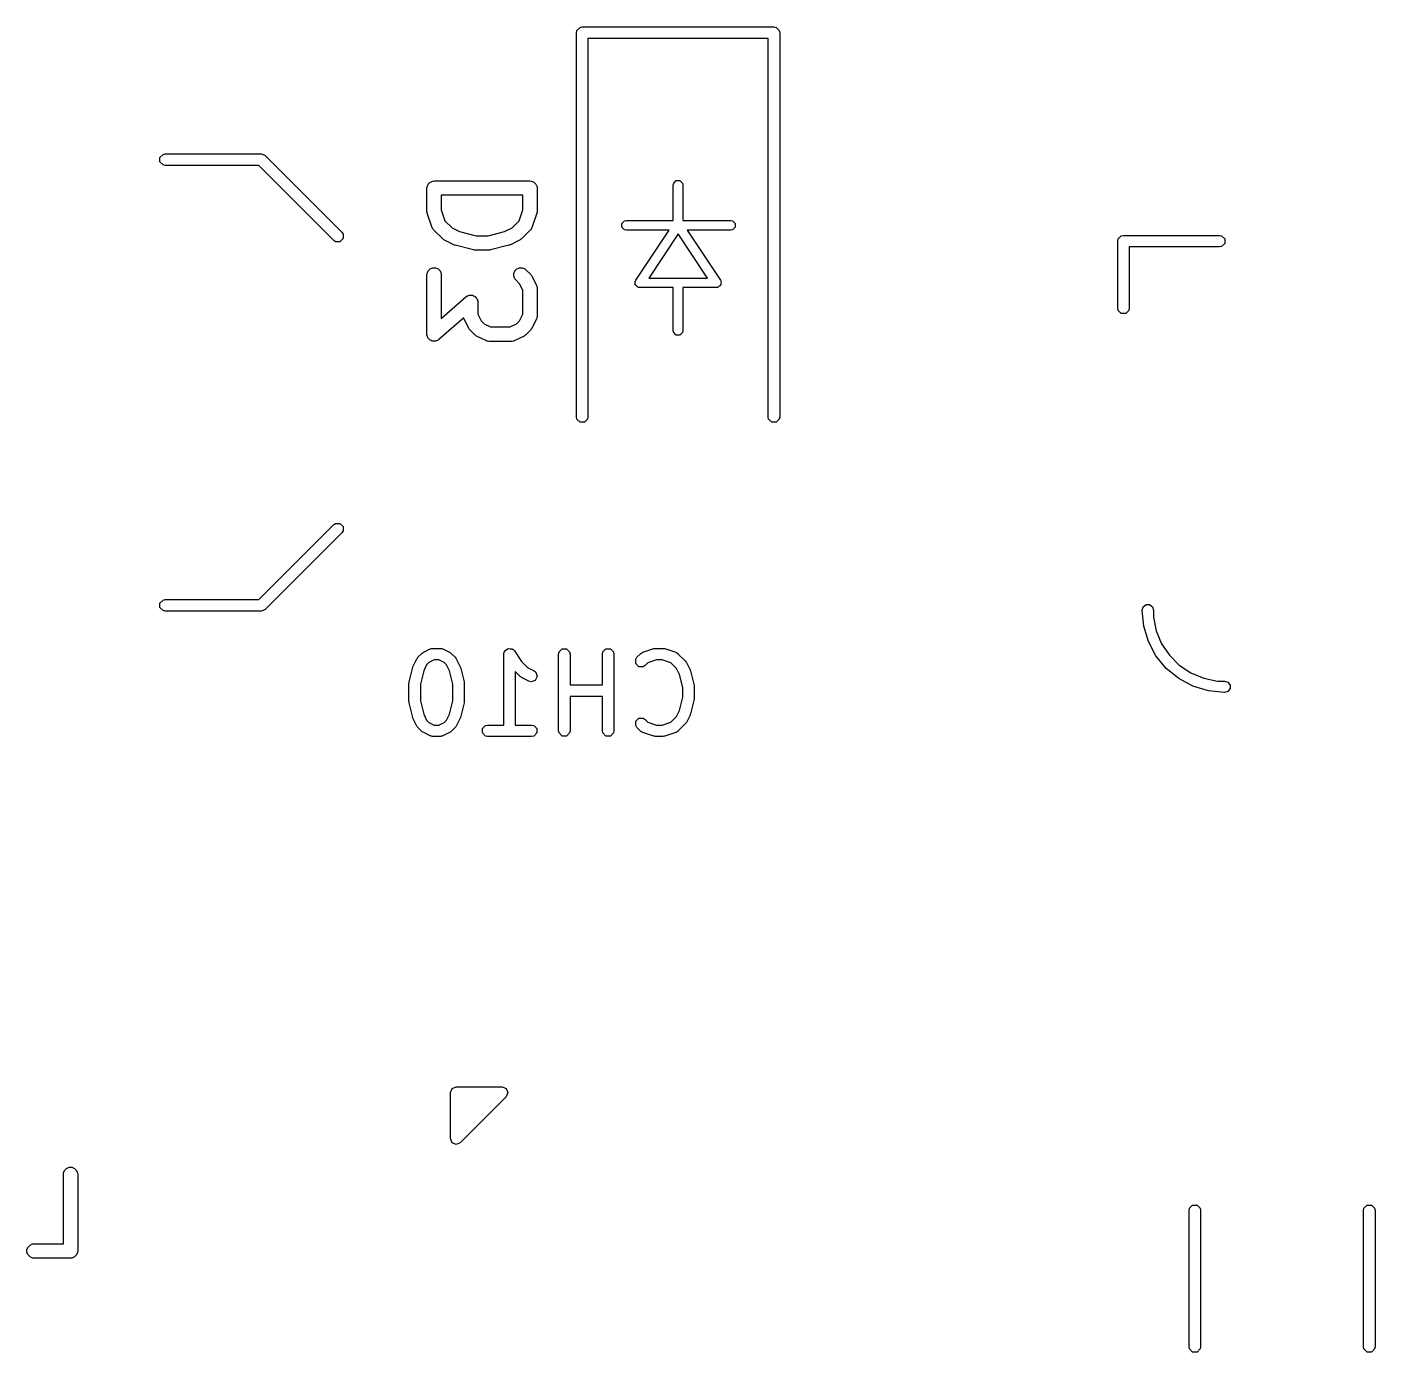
# Model space of a CAD drawing. Extents: x 104 to 228, y -134 to -58.
# Drawn here: x 166.59 to 180.65, y -82.77 to -68.94 of the extents above; entities that cross this region are included whole.
import ezdxf

# ---------------------------------------------------------------- set-up
doc = ezdxf.new("R2010")
doc.units = 0
doc.layers.add('BLACK', color=7, linetype='CONTINUOUS')

msp = doc.modelspace()

# ---------------------------------------------------------------- linework, layer by layer
at = {"layer": 'BLACK', "linetype": 'CONTINUOUS'}
for p, q in [((172.32, -69), (172.324567, -68.977039)), ((172.32, -73.01), (172.32, -69)), ((172.324567, -68.977039), (172.357039, -68.944567)), ((172.357039, -68.944567), (172.38, -68.94)), ((172.38, -68.94), (174.38, -68.94)), ((174.38, -68.94), (174.402961, -68.944567)), ((174.402961, -68.944567), (174.435433, -68.977039)), ((174.435433, -68.977039), (174.44, -69)), ((174.44, -69), (174.44, -73.01)), ((174.32, -69.06), (172.44, -69.06)), ((172.44, -69.06), (172.44, -73.01)), ((174.32, -73.01), (174.32, -69.06)), ((167.974567, -70.302039), (168.007039, -70.269567)), ((167.974567, -70.347961), (167.974567, -70.302039)), ((168.007039, -70.269567), (168.03, -70.265)), ((168.03, -70.265), (169.03, -70.265)), ((169.03, -70.265), (169.052961, -70.269567)), ((169.052961, -70.269567), (169.072426, -70.282574)), ((169.072426, -70.282574), (169.872427, -71.082574)), ((168.007039, -70.380433), (167.974567, -70.347961)), ((168.03, -70.385), (168.007039, -70.380433)), ((169.005148, -70.385), (168.03, -70.385)), ((169.787574, -71.167427), (169.005148, -70.385)), ((170.76126, -70.607273), (170.772459, -70.580237)), ((170.772459, -70.580237), (170.793151, -70.559545)), ((170.793151, -70.559545), (170.820187, -70.548346)), ((170.820187, -70.548346), (170.834819, -70.546905)), ((170.834819, -70.546905), (171.834819, -70.546905)), ((171.834819, -70.546905), (171.849451, -70.548346)), ((171.849451, -70.548346), (171.876487, -70.559545)), ((171.876487, -70.559545), (171.897179, -70.580237)), ((171.897179, -70.580237), (171.908378, -70.607273)), ((173.33, -70.59), (173.333806, -70.570866)), ((173.33, -70.96), (173.33, -70.59)), ((173.333806, -70.570866), (173.360866, -70.543806)), ((173.360866, -70.543806), (173.399134, -70.543806)), ((173.399134, -70.543806), (173.426194, -70.570866)), ((173.426194, -70.570866), (173.43, -70.59)), ((173.43, -70.59), (173.43, -70.96)), ((170.759819, -70.621905), (170.76126, -70.607273)), ((170.759819, -70.86), (170.759819, -70.621905)), ((171.759819, -70.696905), (170.909819, -70.696905)), ((170.909819, -70.696905), (170.909819, -70.847829)), ((171.759819, -70.84783), (171.759819, -70.696905)), ((171.908378, -70.607273), (171.909819, -70.621905)), ((171.909819, -70.621905), (171.909819, -70.86)), ((170.760548, -70.867405), (170.759819, -70.86)), ((170.760408, -70.86938), (170.760548, -70.867405)), ((170.760998, -70.871977), (170.760408, -70.86938)), ((170.76126, -70.874632), (170.760998, -70.871977)), ((170.909819, -70.847829), (170.94799, -70.962343)), ((171.721648, -70.962342), (171.759819, -70.84783)), ((171.908639, -70.871978), (171.908378, -70.874632)), ((171.90923, -70.869381), (171.908639, -70.871978)), ((171.909819, -70.86), (171.909089, -70.867406)), ((171.909089, -70.867406), (171.90923, -70.869381)), ((170.762018, -70.876463), (170.76126, -70.874632)), ((170.763668, -70.883717), (170.762018, -70.876463)), ((170.811287, -71.026574), (170.763668, -70.883717)), ((170.94799, -70.962343), (171.022103, -71.036456)), ((171.647534, -71.036455), (171.721648, -70.962342)), ((171.90597, -70.883718), (171.858351, -71.026574)), ((171.907619, -70.876462), (171.90597, -70.883718)), ((171.908378, -70.874632), (171.907619, -70.876462)), ((172.793806, -70.990866), (172.820866, -70.963806)), ((172.793806, -71.029134), (172.793806, -70.990866)), ((172.820866, -70.963806), (172.84, -70.96)), ((172.84, -70.96), (173.33, -70.96)), ((173.43, -70.96), (173.93, -70.96)), ((173.93, -70.96), (173.949134, -70.963806)), ((173.949134, -70.963806), (173.976194, -70.990866)), ((173.976194, -70.990866), (173.976194, -71.029134)), ((169.885433, -71.147961), (169.852961, -71.180433)), ((169.872427, -71.082574), (169.885433, -71.102039)), ((169.885433, -71.102039), (169.885433, -71.147961)), ((170.817281, -71.039999), (170.811287, -71.026574)), ((170.819046, -71.042034), (170.817281, -71.039999)), ((170.820078, -71.044525), (170.819046, -71.042034)), ((170.829405, -71.05589), (170.820078, -71.044525)), ((170.924643, -71.151128), (170.829405, -71.05589)), ((170.930393, -71.155848), (170.924643, -71.151128)), ((171.022103, -71.036456), (171.09909, -71.074949)), ((171.09909, -71.074949), (171.272624, -71.118333)), ((171.272624, -71.118333), (171.397013, -71.118333)), ((171.397013, -71.118333), (171.570547, -71.074949)), ((171.570547, -71.074949), (171.647534, -71.036455)), ((171.744994, -71.151128), (171.739244, -71.155846)), ((171.840233, -71.05589), (171.744994, -71.151128)), ((171.849561, -71.044525), (171.840233, -71.05589)), ((171.850592, -71.042034), (171.849561, -71.044525)), ((171.852357, -71.04), (171.850592, -71.042034)), ((171.858351, -71.026574), (171.852357, -71.04)), ((172.820866, -71.056194), (172.793806, -71.029134)), ((172.84, -71.06), (172.820866, -71.056194)), ((173.286574, -71.06), (172.84, -71.06)), ((172.938397, -71.582265), (173.286574, -71.06)), ((173.379999, -71.100138), (173.073426, -71.56)), ((173.686574, -71.56), (173.379999, -71.100138)), ((173.93, -71.06), (173.473426, -71.06)), ((173.473426, -71.06), (173.821602, -71.582265)), ((173.949134, -71.056194), (173.93, -71.06)), ((173.976194, -71.029134), (173.949134, -71.056194)), ((177.966, -71.175), (177.970567, -71.152039)), ((177.970567, -71.152039), (178.003039, -71.119567)), ((178.003039, -71.119567), (178.026, -71.115)), ((178.026, -71.115), (179.026, -71.115)), ((179.026, -71.115), (179.048961, -71.119567)), ((179.048961, -71.119567), (179.081433, -71.152039)), ((179.081433, -71.152039), (179.081433, -71.197961)), ((169.807039, -71.180433), (169.787574, -71.167427)), ((169.852961, -71.180433), (169.807039, -71.180433)), ((170.931692, -71.157345), (170.930393, -71.155848)), ((170.933946, -71.158764), (170.931692, -71.157345)), ((170.936008, -71.160456), (170.933946, -71.158764)), ((170.93784, -71.161214), (170.936008, -71.160456)), ((170.944135, -71.165177), (170.93784, -71.161214)), ((171.039373, -71.212796), (170.944135, -71.165177)), ((171.040442, -71.213205), (171.039373, -71.212796)), ((171.040878, -71.213528), (171.040442, -71.213205)), ((171.047014, -71.21572), (171.040878, -71.213528)), ((171.053104, -71.218051), (171.047014, -71.21572)), ((171.053644, -71.218089), (171.053104, -71.218051)), ((171.054724, -71.218475), (171.053644, -71.218089)), ((171.2452, -71.266094), (171.054724, -71.218475)), ((171.247736, -71.266469), (171.2452, -71.266094)), ((171.248758, -71.266892), (171.247736, -71.266469)), ((171.25427, -71.267434), (171.248758, -71.266892)), ((171.259744, -71.268244), (171.25427, -71.267434)), ((171.260836, -71.268081), (171.259744, -71.268244)), ((171.26339, -71.268333), (171.260836, -71.268081)), ((171.406247, -71.268333), (171.26339, -71.268333)), ((171.4088, -71.268081), (171.406247, -71.268333)), ((171.409893, -71.268244), (171.4088, -71.268081)), ((171.415366, -71.267434), (171.409893, -71.268244)), ((171.420879, -71.266892), (171.415366, -71.267434)), ((171.4219, -71.266469), (171.420879, -71.266892)), ((171.424437, -71.266094), (171.4219, -71.266469)), ((171.614913, -71.218475), (171.424437, -71.266094)), ((171.615992, -71.218089), (171.614913, -71.218475)), ((171.616532, -71.218051), (171.615992, -71.218089)), ((171.622613, -71.215723), (171.616532, -71.218051)), ((171.628759, -71.213528), (171.622613, -71.215723)), ((171.629194, -71.213205), (171.628759, -71.213528)), ((171.630264, -71.212796), (171.629194, -71.213205)), ((171.725502, -71.165177), (171.630264, -71.212796)), ((171.731798, -71.161213), (171.725502, -71.165177)), ((171.733628, -71.160456), (171.731798, -71.161213)), ((171.735686, -71.158766), (171.733628, -71.160456)), ((171.737945, -71.157345), (171.735686, -71.158766)), ((171.739244, -71.155846), (171.737945, -71.157345)), ((177.966, -71.875), (177.966, -71.175)), ((179.026, -71.235), (178.086, -71.235)), ((178.086, -71.235), (178.086, -71.875)), ((179.048961, -71.230433), (179.026, -71.235)), ((179.081433, -71.197961), (179.048961, -71.230433)), ((170.759819, -71.526667), (170.76126, -71.512035)), ((170.759819, -72.145714), (170.759819, -71.526667)), ((170.76126, -71.512035), (170.772459, -71.484999)), ((170.772459, -71.484999), (170.793151, -71.464307)), ((170.793151, -71.464307), (170.820187, -71.453108)), ((170.820187, -71.453108), (170.849451, -71.453108)), ((170.849451, -71.453108), (170.876487, -71.464307)), ((170.876487, -71.464307), (170.897179, -71.484999)), ((170.897179, -71.484999), (170.908378, -71.512035)), ((170.908378, -71.512035), (170.909819, -71.526667)), ((170.909819, -71.526667), (170.909819, -71.980431)), ((171.666021, -71.512036), (171.677219, -71.485)), ((171.666021, -71.541299), (171.666021, -71.512036)), ((171.67722, -71.568335), (171.666021, -71.541299)), ((171.677219, -71.485), (171.697912, -71.464307)), ((171.686548, -71.579701), (171.67722, -71.568335)), ((171.697912, -71.464307), (171.724948, -71.453108)), ((171.724948, -71.453108), (171.754211, -71.453108)), ((171.754211, -71.453108), (171.781247, -71.464306)), ((171.781247, -71.464306), (171.792612, -71.473633)), ((171.792612, -71.473633), (171.840232, -71.521252)), ((171.840232, -71.521252), (171.84495, -71.527001)), ((171.84495, -71.527001), (171.84645, -71.528302)), ((171.84645, -71.528302), (171.847872, -71.530561)), ((171.847872, -71.530561), (171.84956, -71.532618)), ((171.84956, -71.532618), (171.850317, -71.534445)), ((171.850317, -71.534445), (171.854282, -71.540745)), ((171.854282, -71.540745), (171.901901, -71.635983)), ((173.073426, -71.56), (173.686574, -71.56)), ((171.725561, -71.618713), (171.686548, -71.579701)), ((171.759819, -71.687229), (171.725561, -71.618713)), ((171.759819, -71.937533), (171.759819, -71.687229)), ((171.901901, -71.635983), (171.907156, -71.649714)), ((171.907156, -71.649714), (171.907347, -71.652403)), ((171.907347, -71.652403), (171.908378, -71.654892)), ((171.908378, -71.654892), (171.909819, -71.669524)), ((171.909819, -71.669524), (171.909819, -71.955238)), ((172.930951, -71.600297), (172.933806, -71.593383)), ((172.933806, -71.614572), (172.930951, -71.600297)), ((172.933806, -71.590866), (172.935576, -71.589095)), ((172.933806, -71.593383), (172.933806, -71.590866)), ((172.933806, -71.629134), (172.933806, -71.614572)), ((172.937446, -71.632774), (172.933806, -71.629134)), ((172.935576, -71.589095), (172.938397, -71.582265)), ((172.938456, -71.637822), (172.937446, -71.632774)), ((172.950569, -71.645897), (172.938456, -71.637822)), ((172.960866, -71.656194), (172.950569, -71.645897)), ((172.968203, -71.657653), (172.960866, -71.656194)), ((172.970297, -71.659049), (172.968203, -71.657653)), ((172.972751, -71.658558), (172.970297, -71.659049)), ((172.98, -71.66), (172.972751, -71.658558)), ((173.33, -71.66), (172.98, -71.66)), ((173.33, -72.11), (173.33, -71.66)), ((173.78, -71.66), (173.43, -71.66)), ((173.43, -71.66), (173.43, -72.11)), ((173.787248, -71.658558), (173.78, -71.66)), ((173.789703, -71.659049), (173.787248, -71.658558)), ((173.791796, -71.657653), (173.789703, -71.659049)), ((173.799134, -71.656194), (173.791796, -71.657653)), ((173.80943, -71.645897), (173.799134, -71.656194)), ((173.821544, -71.637822), (173.80943, -71.645897)), ((173.822553, -71.632774), (173.821544, -71.637822)), ((173.821602, -71.582265), (173.824422, -71.589094)), ((173.826194, -71.629134), (173.822553, -71.632774)), ((173.824422, -71.589094), (173.826194, -71.590866)), ((173.826194, -71.590866), (173.826194, -71.593383)), ((173.826194, -71.593383), (173.829049, -71.600296)), ((173.829049, -71.600296), (173.826194, -71.614571)), ((173.826194, -71.614571), (173.826194, -71.629134)), ((170.909819, -71.980431), (171.166383, -71.755938)), ((171.166383, -71.755938), (171.172707, -71.751416)), ((171.172707, -71.751416), (171.174103, -71.750021)), ((171.174103, -71.750021), (171.175426, -71.749472)), ((171.175426, -71.749472), (171.178344, -71.747387)), ((171.178344, -71.747387), (171.189881, -71.743485)), ((171.189881, -71.743485), (171.201139, -71.738822)), ((171.201139, -71.738822), (171.20367, -71.738822)), ((171.20367, -71.738822), (171.206065, -71.738012)), ((171.206065, -71.738012), (171.218218, -71.738822)), ((171.218218, -71.738822), (171.230403, -71.738822)), ((171.230403, -71.738822), (171.232739, -71.739789)), ((171.232739, -71.739789), (171.235263, -71.739958)), ((171.235263, -71.739958), (171.246188, -71.74536)), ((171.246188, -71.74536), (171.257439, -71.750021)), ((171.257439, -71.750021), (171.259225, -71.751807)), ((171.259225, -71.751807), (171.261495, -71.75293)), ((171.261495, -71.75293), (171.26952, -71.762102)), ((171.26952, -71.762102), (171.278131, -71.770713)), ((171.278131, -71.770713), (171.279099, -71.773049)), ((171.279099, -71.773049), (171.280765, -71.774954)), ((171.280765, -71.774954), (171.284666, -71.786491)), ((171.284666, -71.786491), (171.28933, -71.797749)), ((171.28933, -71.797749), (171.289681, -71.801319)), ((171.289681, -71.801319), (171.29014, -71.802675)), ((171.29014, -71.802675), (171.290008, -71.804642)), ((171.290008, -71.804642), (171.290771, -71.812381)), ((171.290771, -71.812381), (171.290771, -71.937533)), ((171.143516, -71.975261), (170.884207, -72.202157)), ((171.148689, -71.988779), (171.143516, -71.975261)), ((171.196308, -72.084017), (171.148689, -71.988779)), ((171.290771, -71.937533), (171.325029, -72.006049)), ((171.725561, -72.006048), (171.759819, -71.937533)), ((171.901901, -71.988779), (171.854282, -72.084017)), ((171.907156, -71.975048), (171.901901, -71.988779)), ((171.907347, -71.972358), (171.907156, -71.975048)), ((171.908378, -71.96987), (171.907347, -71.972358)), ((171.909819, -71.955238), (171.908378, -71.96987)), ((177.970567, -71.897961), (177.966, -71.875)), ((178.003039, -71.930433), (177.970567, -71.897961)), ((178.048961, -71.930433), (178.003039, -71.930433)), ((178.081433, -71.897961), (178.048961, -71.930433)), ((178.086, -71.875), (178.081433, -71.897961)), ((171.200272, -72.090316), (171.196308, -72.084017)), ((171.20103, -72.092144), (171.200272, -72.090316)), ((171.202718, -72.0942), (171.20103, -72.092144)), ((171.20414, -72.09646), (171.202718, -72.0942)), ((171.205638, -72.097759), (171.20414, -72.09646)), ((171.210357, -72.103509), (171.205638, -72.097759)), ((171.257976, -72.151128), (171.210357, -72.103509)), ((171.325029, -72.006049), (171.355436, -72.036456)), ((171.355436, -72.036456), (171.423952, -72.070714)), ((171.423952, -72.070714), (171.626637, -72.070714)), ((171.626637, -72.070714), (171.695153, -72.036455)), ((171.695153, -72.036455), (171.725561, -72.006048)), ((171.840232, -72.10351), (171.792612, -72.151129)), ((171.84495, -72.09776), (171.840232, -72.10351)), ((171.84645, -72.09646), (171.84495, -72.09776)), ((171.847872, -72.0942), (171.84645, -72.09646)), ((171.84956, -72.092144), (171.847872, -72.0942)), ((171.850317, -72.090316), (171.84956, -72.092144)), ((171.854282, -72.084017), (171.850317, -72.090316)), ((173.333806, -72.129134), (173.33, -72.11)), ((173.360866, -72.156194), (173.333806, -72.129134)), ((173.426194, -72.129134), (173.399134, -72.156194)), ((173.43, -72.11), (173.426194, -72.129134)), ((170.760581, -72.153452), (170.759819, -72.145714)), ((170.76045, -72.15542), (170.760581, -72.153452)), ((170.760908, -72.156775), (170.76045, -72.15542)), ((170.76126, -72.160346), (170.760908, -72.156775)), ((170.765923, -72.171603), (170.76126, -72.160346)), ((170.769825, -72.183141), (170.765923, -72.171603)), ((170.77149, -72.185045), (170.769825, -72.183141)), ((170.772459, -72.187382), (170.77149, -72.185045)), ((170.781069, -72.195992), (170.772459, -72.187382)), ((170.789095, -72.205165), (170.781069, -72.195992)), ((170.791364, -72.206287), (170.789095, -72.205165)), ((170.793151, -72.208074), (170.791364, -72.206287)), ((170.804401, -72.212734), (170.793151, -72.208074)), ((170.815327, -72.218137), (170.804401, -72.212734)), ((170.81785, -72.218305), (170.815327, -72.218137)), ((170.820187, -72.219273), (170.81785, -72.218305)), ((170.832372, -72.219273), (170.820187, -72.219273)), ((170.844525, -72.220083), (170.832372, -72.219273)), ((170.84692, -72.219273), (170.844525, -72.220083)), ((170.849451, -72.219273), (170.84692, -72.219273)), ((170.860708, -72.214609), (170.849451, -72.219273)), ((170.872246, -72.210708), (170.860708, -72.214609)), ((170.875163, -72.208622), (170.872246, -72.210708)), ((170.876487, -72.208074), (170.875163, -72.208622)), ((170.877882, -72.206678), (170.876487, -72.208074)), ((170.884207, -72.202157), (170.877882, -72.206678)), ((171.263725, -72.155846), (171.257976, -72.151128)), ((171.265025, -72.157345), (171.263725, -72.155846)), ((171.267284, -72.158766), (171.265025, -72.157345)), ((171.269341, -72.160455), (171.267284, -72.158766)), ((171.271168, -72.161212), (171.269341, -72.160455)), ((171.277468, -72.165177), (171.271168, -72.161212)), ((171.372706, -72.212796), (171.277468, -72.165177)), ((171.386437, -72.218051), (171.372706, -72.212796)), ((171.389126, -72.218242), (171.386437, -72.218051)), ((171.391615, -72.219273), (171.389126, -72.218242)), ((171.406247, -72.220714), (171.391615, -72.219273)), ((171.644342, -72.220714), (171.406247, -72.220714)), ((171.658974, -72.219273), (171.644342, -72.220714)), ((171.661463, -72.218241), (171.658974, -72.219273)), ((171.664151, -72.218051), (171.661463, -72.218241)), ((171.677883, -72.212796), (171.664151, -72.218051)), ((171.773121, -72.165177), (171.677883, -72.212796)), ((171.779417, -72.161213), (171.773121, -72.165177)), ((171.781247, -72.160456), (171.779417, -72.161213)), ((171.783305, -72.158766), (171.781247, -72.160456)), ((171.785564, -72.157345), (171.783305, -72.158766)), ((171.786863, -72.155846), (171.785564, -72.157345)), ((171.792612, -72.151129), (171.786863, -72.155846)), ((173.399134, -72.156194), (173.360866, -72.156194)), ((172.324567, -73.032961), (172.32, -73.01)), ((172.357039, -73.065433), (172.324567, -73.032961)), ((172.402961, -73.065433), (172.357039, -73.065433)), ((172.435433, -73.032961), (172.402961, -73.065433)), ((172.44, -73.01), (172.435433, -73.032961)), ((174.324567, -73.032961), (174.32, -73.01)), ((174.357039, -73.065433), (174.324567, -73.032961)), ((174.402961, -73.065433), (174.357039, -73.065433)), ((174.435433, -73.032961), (174.402961, -73.065433)), ((174.44, -73.01), (174.435433, -73.032961)), ((169.005148, -74.915), (169.787574, -74.132573)), ((169.872427, -74.217426), (169.072426, -75.017426)), ((169.787574, -74.132573), (169.807039, -74.119567)), ((169.807039, -74.119567), (169.852961, -74.119567)), ((169.852961, -74.119567), (169.885433, -74.152039)), ((169.885433, -74.197961), (169.872427, -74.217426)), ((169.885433, -74.152039), (169.885433, -74.197961)), ((167.974567, -74.952039), (168.007039, -74.919567)), ((167.974567, -74.997961), (167.974567, -74.952039)), ((168.007039, -74.919567), (168.03, -74.915)), ((168.03, -74.915), (169.005148, -74.915)), ((168.007039, -75.030433), (167.974567, -74.997961)), ((168.03, -75.035), (168.007039, -75.030433)), ((169.03, -75.035), (168.03, -75.035)), ((169.052961, -75.030433), (169.03, -75.035)), ((169.072426, -75.017426), (169.052961, -75.030433)), ((178.22, -75.025), (178.231459, -74.989733)), ((178.236525, -75.192778), (178.22, -75.025)), ((178.231459, -74.989733), (178.261459, -74.967937)), ((178.261459, -74.967937), (178.298541, -74.967937)), ((178.298541, -74.967937), (178.328541, -74.989733)), ((178.328541, -74.989733), (178.34, -75.025)), ((178.34, -75.025), (178.34, -75.097884)), ((178.285464, -75.354108), (178.236525, -75.192778)), ((178.34, -75.097884), (178.368437, -75.24085)), ((178.364936, -75.50279), (178.285464, -75.354108)), ((178.368437, -75.24085), (178.42422, -75.375522)), ((170.665192, -75.517619), (170.703286, -75.479524)), ((170.703286, -75.479524), (170.71128, -75.474181)), ((170.71128, -75.474181), (170.71888, -75.468284)), ((170.71888, -75.468284), (170.795072, -75.430189)), ((170.795072, -75.430189), (170.797969, -75.429395)), ((170.797969, -75.429395), (170.798943, -75.428422)), ((170.798943, -75.428422), (170.808377, -75.426545)), ((170.808377, -75.426545), (170.817651, -75.424006)), ((170.817651, -75.424006), (170.818956, -75.424441)), ((170.818956, -75.424441), (170.821904, -75.423855)), ((170.821904, -75.423855), (170.898094, -75.423855)), ((170.898094, -75.423855), (170.901041, -75.424441)), ((170.901041, -75.424441), (170.902347, -75.424006)), ((170.902347, -75.424006), (170.911622, -75.426545)), ((170.911622, -75.426545), (170.921055, -75.428422)), ((170.921055, -75.428422), (170.922028, -75.429395)), ((170.922028, -75.429395), (170.924927, -75.430189)), ((170.924927, -75.430189), (171.001118, -75.468284)), ((171.001118, -75.468284), (171.008723, -75.474186)), ((171.008723, -75.474186), (171.016711, -75.479524)), ((171.016711, -75.479524), (171.054806, -75.517618)), ((171.561904, -75.483855), (171.566471, -75.460894)), ((171.561904, -76.223855), (171.561904, -75.483855)), ((171.566471, -75.460894), (171.570838, -75.456526)), ((171.570838, -75.456526), (171.57205, -75.450469)), ((171.57205, -75.450469), (171.586587, -75.440777)), ((171.586587, -75.440777), (171.598943, -75.428422)), ((171.598943, -75.428422), (171.605121, -75.428422)), ((171.605121, -75.428422), (171.61026, -75.424996)), ((171.61026, -75.424996), (171.627392, -75.428422)), ((171.627392, -75.428422), (171.644865, -75.428422)), ((171.644865, -75.428422), (171.649232, -75.432789)), ((171.649232, -75.432789), (171.65529, -75.434001)), ((171.65529, -75.434001), (171.671827, -75.450573)), ((171.671827, -75.450573), (171.744721, -75.559914)), ((172.133332, -75.483855), (172.137899, -75.460894)), ((172.133332, -76.283855), (172.133332, -75.483855)), ((172.137899, -75.460894), (172.170371, -75.428422)), ((172.170371, -75.428422), (172.216293, -75.428422)), ((172.216293, -75.428422), (172.248765, -75.460894)), ((172.248765, -75.460894), (172.253332, -75.483855)), ((172.253332, -75.483855), (172.253332, -75.804807)), ((172.590475, -75.483855), (172.595042, -75.460894)), ((172.590475, -75.804807), (172.590475, -75.483855)), ((172.595042, -75.460894), (172.627514, -75.428422)), ((172.627514, -75.428422), (172.673436, -75.428422)), ((172.673436, -75.428422), (172.705908, -75.460894)), ((172.705908, -75.460894), (172.710475, -75.483855)), ((172.710475, -75.483855), (172.710475, -76.283855)), ((172.950906, -75.517618), (172.989002, -75.479523)), ((172.989002, -75.479523), (172.9915, -75.477853)), ((172.9915, -75.477853), (172.992116, -75.476623)), ((172.992116, -75.476623), (173.000467, -75.471862)), ((173.000467, -75.471862), (173.008467, -75.466517)), ((173.008467, -75.466517), (173.009844, -75.466517)), ((173.009844, -75.466517), (173.012454, -75.465029)), ((173.012454, -75.465029), (173.126739, -75.426934)), ((173.126739, -75.426934), (173.136279, -75.425731)), ((173.136279, -75.425731), (173.145713, -75.423855)), ((173.145713, -75.423855), (173.221904, -75.423855)), ((173.221904, -75.423855), (173.231337, -75.425731)), ((173.231337, -75.425731), (173.240878, -75.426934)), ((173.240878, -75.426934), (173.355164, -75.465029)), ((173.355164, -75.465029), (173.357774, -75.466517)), ((173.357774, -75.466517), (173.359151, -75.466517)), ((173.359151, -75.466517), (173.36714, -75.471855)), ((173.36714, -75.471855), (173.375502, -75.476622)), ((173.375502, -75.476622), (173.376118, -75.477855)), ((173.376118, -75.477855), (173.378616, -75.479524)), ((173.378616, -75.479524), (173.454806, -75.555714)), ((178.471888, -75.633112), (178.364936, -75.50279)), ((178.42422, -75.375522), (178.505204, -75.496723)), ((178.505204, -75.496723), (178.608277, -75.599796)), ((170.573219, -75.774065), (170.611315, -75.621684)), ((170.611315, -75.621684), (170.61412, -75.615744)), ((170.61412, -75.615744), (170.615857, -75.609403)), ((170.615857, -75.609403), (170.653952, -75.533212)), ((170.653952, -75.533212), (170.659854, -75.525606)), ((170.659854, -75.525606), (170.665192, -75.517619)), ((170.75693, -75.595585), (170.726134, -75.657177)), ((170.781253, -75.571262), (170.75693, -75.595585)), ((170.836069, -75.543855), (170.781253, -75.571262)), ((170.883929, -75.543855), (170.836069, -75.543855)), ((170.938744, -75.571262), (170.883929, -75.543855)), ((170.963067, -75.595585), (170.938744, -75.571262)), ((170.993865, -75.657181), (170.963067, -75.595585)), ((171.054806, -75.517618), (171.060148, -75.525612)), ((171.060148, -75.525612), (171.066046, -75.533212)), ((171.066046, -75.533212), (171.104141, -75.609404)), ((171.104141, -75.609404), (171.105877, -75.615743)), ((171.105877, -75.615743), (171.108683, -75.621684)), ((171.108683, -75.621684), (171.14678, -75.774065)), ((171.744721, -75.559914), (171.809826, -75.625018)), ((171.809826, -75.625018), (171.877309, -75.65876)), ((172.937899, -75.537083), (172.950906, -75.517618)), ((172.937899, -75.583005), (172.937899, -75.537083)), ((172.97037, -75.615478), (172.937899, -75.583005)), ((173.016292, -75.615478), (172.97037, -75.615478)), ((173.035758, -75.602472), (173.016292, -75.615478)), ((173.063838, -75.574392), (173.035758, -75.602472)), ((173.15545, -75.543855), (173.063838, -75.574392)), ((173.212167, -75.543855), (173.15545, -75.543855)), ((173.30378, -75.574392), (173.212167, -75.543855)), ((173.363066, -75.633678), (173.30378, -75.574392)), ((173.393865, -75.695276), (173.363066, -75.633678)), ((173.454806, -75.555714), (173.460143, -75.563701)), ((173.460143, -75.563701), (173.466046, -75.571307)), ((173.466046, -75.571307), (173.504141, -75.647499)), ((173.504141, -75.647499), (173.505877, -75.653838)), ((173.505877, -75.653838), (173.508683, -75.659779)), ((178.60221, -75.740064), (178.471888, -75.633112)), ((178.608277, -75.599796), (178.729478, -75.68078)), ((170.571428, -75.788617), (170.572861, -75.781409)), ((170.571428, -75.979093), (170.571428, -75.788617)), ((170.572861, -75.781409), (170.573219, -75.774065)), ((170.726134, -75.657177), (170.691428, -75.796004)), ((170.691428, -75.796004), (170.691428, -75.971705)), ((171.028571, -75.796001), (170.993865, -75.657181)), ((171.028571, -75.971708), (171.028571, -75.796001)), ((171.14678, -75.774065), (171.147137, -75.781409)), ((171.147137, -75.781409), (171.148571, -75.788617)), ((171.148571, -75.788617), (171.148571, -75.979093)), ((171.731859, -75.716757), (171.681904, -75.666802)), ((171.681904, -75.666802), (171.681904, -76.223855)), ((171.739846, -75.722094), (171.731859, -75.716757)), ((171.747452, -75.727997), (171.739846, -75.722094)), ((171.823644, -75.766092), (171.747452, -75.727997)), ((171.846223, -75.772275), (171.823644, -75.766092)), ((171.889789, -75.757753), (171.846223, -75.772275)), ((171.877309, -75.65876), (171.895803, -75.673113)), ((171.910325, -75.716679), (171.889789, -75.757753)), ((171.895803, -75.673113), (171.910325, -75.716679)), ((173.428571, -75.834096), (173.393865, -75.695276)), ((173.508683, -75.659779), (173.54678, -75.81216)), ((178.750892, -75.819536), (178.60221, -75.740064)), ((178.729478, -75.68078), (178.86415, -75.736563)), ((178.86415, -75.736563), (179.007116, -75.765)), ((179.007116, -75.765), (179.08, -75.765)), ((179.08, -75.765), (179.115267, -75.776459)), ((179.115267, -75.776459), (179.137063, -75.806459)), ((172.253332, -75.804807), (172.590475, -75.804807)), ((172.590475, -75.924807), (172.253332, -75.924807)), ((172.253332, -75.924807), (172.253332, -76.283855)), ((172.590475, -76.283855), (172.590475, -75.924807)), ((173.393865, -76.072432), (173.428571, -75.933613)), ((173.428571, -75.933613), (173.428571, -75.834096)), ((173.54678, -75.81216), (173.547137, -75.819504)), ((173.547137, -75.819504), (173.548571, -75.826712)), ((173.548571, -75.826712), (173.548571, -75.940998)), ((178.912222, -75.868475), (178.750892, -75.819536)), ((179.08, -75.885), (178.912222, -75.868475)), ((179.115267, -75.873541), (179.08, -75.885)), ((179.137063, -75.843541), (179.115267, -75.873541)), ((179.137063, -75.806459), (179.137063, -75.843541)), ((170.572861, -75.9863), (170.571428, -75.979093)), ((170.573219, -75.993645), (170.572861, -75.9863)), ((170.611315, -76.146026), (170.573219, -75.993645)), ((170.691428, -75.971705), (170.726134, -76.110532)), ((170.993865, -76.110527), (171.028571, -75.971708)), ((171.14678, -75.993645), (171.108683, -76.146026)), ((171.147137, -75.9863), (171.14678, -75.993645)), ((171.148571, -75.979093), (171.147137, -75.9863)), ((173.363067, -76.13403), (173.393865, -76.072432)), ((173.54678, -75.95555), (173.508683, -76.107931)), ((173.547137, -75.948205), (173.54678, -75.95555)), ((173.548571, -75.940998), (173.547137, -75.948205)), ((170.61412, -76.151965), (170.611315, -76.146026)), ((170.615857, -76.158307), (170.61412, -76.151965)), ((170.653952, -76.234497), (170.615857, -76.158307)), ((170.726134, -76.110532), (170.75693, -76.172123)), ((170.75693, -76.172123), (170.781254, -76.196448)), ((170.781254, -76.196448), (170.836069, -76.223855)), ((170.883929, -76.223855), (170.938742, -76.196448)), ((170.938742, -76.196448), (170.963067, -76.172123)), ((170.963067, -76.172123), (170.993865, -76.110527)), ((171.104141, -76.158307), (171.066046, -76.234497)), ((171.105877, -76.151965), (171.104141, -76.158307)), ((171.108683, -76.146026), (171.105877, -76.151965)), ((172.937899, -76.184703), (172.970371, -76.152231)), ((172.937899, -76.230625), (172.937899, -76.184703)), ((172.970371, -76.152231), (173.016293, -76.152231)), ((173.016293, -76.152231), (173.035758, -76.165238)), ((173.035758, -76.165238), (173.063837, -76.193317)), ((173.063837, -76.193317), (173.15545, -76.223855)), ((173.212167, -76.223855), (173.303778, -76.193318)), ((173.303778, -76.193318), (173.363067, -76.13403)), ((173.454807, -76.211995), (173.378617, -76.288186)), ((173.46015, -76.203998), (173.454807, -76.211995)), ((173.466046, -76.196402), (173.46015, -76.203998)), ((173.504141, -76.120212), (173.466046, -76.196402)), ((173.505877, -76.11387), (173.504141, -76.120212)), ((173.508683, -76.107931), (173.505877, -76.11387)), ((170.659849, -76.242095), (170.653952, -76.234497)), ((170.665191, -76.25009), (170.659849, -76.242095)), ((170.703286, -76.288186), (170.665191, -76.25009)), ((170.71128, -76.293528), (170.703286, -76.288186)), ((170.71888, -76.299426), (170.71128, -76.293528)), ((170.795072, -76.337521), (170.71888, -76.299426)), ((170.797969, -76.338314), (170.795072, -76.337521)), ((170.798943, -76.339288), (170.797969, -76.338314)), ((170.808377, -76.341164), (170.798943, -76.339288)), ((170.817651, -76.343704), (170.808377, -76.341164)), ((170.818956, -76.343268), (170.817651, -76.343704)), ((170.821904, -76.343855), (170.818956, -76.343268)), ((170.898094, -76.343855), (170.821904, -76.343855)), ((170.836069, -76.223855), (170.883929, -76.223855)), ((170.901041, -76.343268), (170.898094, -76.343855)), ((170.902347, -76.343704), (170.901041, -76.343268)), ((170.911622, -76.341164), (170.902347, -76.343704)), ((170.921055, -76.339288), (170.911622, -76.341164)), ((170.922028, -76.338314), (170.921055, -76.339288)), ((170.924927, -76.337521), (170.922028, -76.338314)), ((171.001118, -76.299426), (170.924927, -76.337521)), ((171.008717, -76.293528), (171.001118, -76.299426)), ((171.016712, -76.288186), (171.008717, -76.293528)), ((171.054807, -76.25009), (171.016712, -76.288186)), ((171.06015, -76.242093), (171.054807, -76.25009)), ((171.066046, -76.234497), (171.06015, -76.242093)), ((171.3379, -76.260894), (171.370372, -76.228422)), ((171.3379, -76.306816), (171.3379, -76.260894)), ((171.370372, -76.339288), (171.3379, -76.306816)), ((171.370372, -76.228422), (171.393333, -76.223855)), ((171.393333, -76.343855), (171.370372, -76.339288)), ((171.393333, -76.223855), (171.561904, -76.223855)), ((171.850476, -76.343855), (171.393333, -76.343855)), ((171.681904, -76.223855), (171.850476, -76.223855)), ((171.850476, -76.223855), (171.873437, -76.228422)), ((171.873437, -76.339288), (171.850476, -76.343855)), ((171.873437, -76.228422), (171.905909, -76.260894)), ((171.905909, -76.306816), (171.873437, -76.339288)), ((171.905909, -76.260894), (171.905909, -76.306816)), ((172.137899, -76.306816), (172.133332, -76.283855)), ((172.170371, -76.339288), (172.137899, -76.306816)), ((172.216293, -76.339288), (172.170371, -76.339288)), ((172.248765, -76.306816), (172.216293, -76.339288)), ((172.253332, -76.283855), (172.248765, -76.306816)), ((172.595042, -76.306816), (172.590475, -76.283855)), ((172.627514, -76.339288), (172.595042, -76.306816)), ((172.673436, -76.339288), (172.627514, -76.339288)), ((172.705908, -76.306816), (172.673436, -76.339288)), ((172.710475, -76.283855), (172.705908, -76.306816)), ((172.950906, -76.25009), (172.937899, -76.230625)), ((172.989002, -76.288186), (172.950906, -76.25009)), ((172.9915, -76.289855), (172.989002, -76.288186)), ((172.992116, -76.291087), (172.9915, -76.289855)), ((173.000471, -76.29585), (172.992116, -76.291087)), ((173.008467, -76.301193), (173.000471, -76.29585)), ((173.009844, -76.301193), (173.008467, -76.301193)), ((173.012454, -76.302681), (173.009844, -76.301193)), ((173.126739, -76.340776), (173.012454, -76.302681)), ((173.136279, -76.341978), (173.126739, -76.340776)), ((173.145713, -76.343855), (173.136279, -76.341978)), ((173.221904, -76.343855), (173.145713, -76.343855)), ((173.15545, -76.223855), (173.212167, -76.223855)), ((173.231337, -76.341978), (173.221904, -76.343855)), ((173.240878, -76.340776), (173.231337, -76.341978)), ((173.355164, -76.302681), (173.240878, -76.340776)), ((173.357774, -76.301193), (173.355164, -76.302681)), ((173.359152, -76.301193), (173.357774, -76.301193)), ((173.367147, -76.29585), (173.359152, -76.301193)), ((173.375502, -76.291088), (173.367147, -76.29585)), ((173.376118, -76.289855), (173.375502, -76.291088)), ((173.378617, -76.288186), (173.376118, -76.289855)), ((171.022574, -80.017574), (171.065, -80)), ((171.065, -80), (171.545, -80)), ((171.545, -80), (171.587426, -80.017574)), ((171.005, -80.06), (171.022574, -80.017574)), ((171.005, -80.54), (171.005, -80.06)), ((171.587426, -80.102426), (171.107426, -80.582426)), ((171.587426, -80.017574), (171.605, -80.06)), ((171.605, -80.06), (171.587426, -80.102426)), ((171.022574, -80.582426), (171.005, -80.54)), ((171.065, -80.6), (171.022574, -80.582426)), ((171.107426, -80.582426), (171.065, -80.6)), ((166.979782, -80.870627), (167.000474, -80.849935)), ((167.000474, -80.849935), (167.02751, -80.838736)), ((167.02751, -80.838736), (167.056774, -80.838736)), ((167.056774, -80.838736), (167.08381, -80.849935)), ((167.08381, -80.849935), (167.104502, -80.870627)), ((166.967142, -80.912295), (166.968583, -80.897663)), ((166.967142, -81.637295), (166.967142, -80.912295)), ((166.968583, -80.897663), (166.979782, -80.870627)), ((167.104502, -80.870627), (167.115701, -80.897663)), ((167.115701, -80.897663), (167.117142, -80.912295)), ((167.117142, -80.912295), (167.117142, -81.712295)), ((178.71, -81.288748), (178.714567, -81.265787)), ((178.714567, -81.265787), (178.747039, -81.233315)), ((178.747039, -81.233315), (178.792961, -81.233315)), ((178.792961, -81.233315), (178.825433, -81.265787)), ((178.825433, -81.265787), (178.83, -81.288748)), ((180.53, -81.288748), (180.534567, -81.265787)), ((180.534567, -81.265787), (180.567039, -81.233315)), ((180.567039, -81.233315), (180.612961, -81.233315)), ((180.612961, -81.233315), (180.645433, -81.265787)), ((180.645433, -81.265787), (180.65, -81.288748)), ((178.71, -82.711252), (178.71, -81.288748)), ((178.83, -81.288748), (178.83, -82.711252)), ((180.53, -82.711252), (180.53, -81.288748)), ((180.65, -81.288748), (180.65, -82.711252)), ((166.587631, -81.697663), (166.59883, -81.670627)), ((166.587631, -81.726927), (166.587631, -81.697663)), ((166.59883, -81.670627), (166.619522, -81.649935)), ((166.619522, -81.649935), (166.646558, -81.638736)), ((166.646558, -81.638736), (166.66119, -81.637295)), ((166.66119, -81.637295), (166.967142, -81.637295)), ((166.59883, -81.753963), (166.587631, -81.726927)), ((166.619522, -81.774655), (166.59883, -81.753963)), ((166.646558, -81.785854), (166.619522, -81.774655)), ((166.66119, -81.787295), (166.646558, -81.785854)), ((167.042142, -81.787295), (166.66119, -81.787295)), ((167.056774, -81.785854), (167.042142, -81.787295)), ((167.08381, -81.774655), (167.056774, -81.785854)), ((167.104502, -81.753963), (167.08381, -81.774655)), ((167.115701, -81.726927), (167.104502, -81.753963)), ((167.117142, -81.712295), (167.115701, -81.726927)), ((178.714567, -82.734213), (178.71, -82.711252)), ((178.747039, -82.766685), (178.714567, -82.734213)), ((178.792961, -82.766685), (178.747039, -82.766685)), ((178.825433, -82.734213), (178.792961, -82.766685)), ((178.83, -82.711252), (178.825433, -82.734213)), ((180.534567, -82.734213), (180.53, -82.711252)), ((180.567039, -82.766685), (180.534567, -82.734213)), ((180.612961, -82.766685), (180.567039, -82.766685)), ((180.645433, -82.734213), (180.612961, -82.766685)), ((180.65, -82.711252), (180.645433, -82.734213))]:
    msp.add_line(p, q, dxfattribs=at)

doc.saveas('drawing.dxf')
